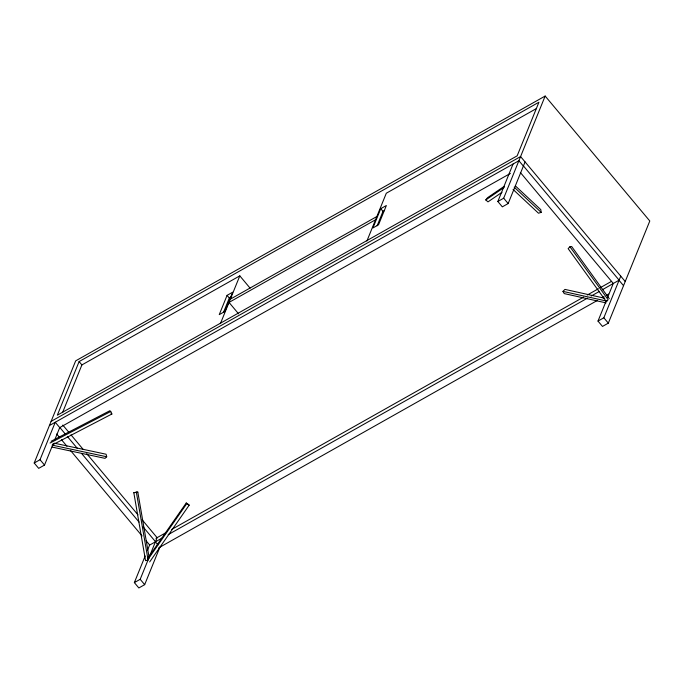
<?xml version="1.0" encoding="UTF-8"?>
<svg xmlns="http://www.w3.org/2000/svg" width="684" height="684" viewBox="0 0 684 684"><rect width="100%" height="100%" fill="white"/><g stroke="black" fill="none" stroke-linecap="round" stroke-linejoin="round"><path stroke-width="1.03" d="M53.326 443.377L44.52 465.069L38.689 468.36L34.2 463.008L75.676 360.853L545.157 96.051L649.8 220.992L608.324 323.147L602.484 326.43L598.004 321.078L606.409 300.37M79.105 361.579L57.328 415.205L517.164 155.841L538.932 102.215L79.105 361.579L81.9 364.923L62.509 412.691M34.2 463.008L40.031 459.716L55.25 422.25L59.73 427.603L54.523 440.419M227.071 295.36L219.248 314.64L224.856 311.476L232.68 292.196L227.071 295.36L229.311 298.036L223.437 312.494M220.385 323.677L239.81 275.857L250.062 288.109M159.894 547.191L144.675 584.658L138.843 587.949L134.355 582.597L145.17 555.972M147.573 550.056L149.574 545.122L162.587 537.786M134.355 582.597L140.186 579.305L155.405 541.839L157.97 544.891M366.889 241.05L386.306 193.23L536.145 108.705M380.749 208.68L372.925 227.96L378.534 224.797L386.357 205.516L380.749 208.68L382.989 211.347L377.123 225.806M525.073 161.92L508.161 203.558L502.33 206.85L497.849 201.489L513.06 164.023M497.849 201.489L503.68 198.206L545.157 96.051M607.614 297.412L613.215 283.612M598.004 321.078L603.835 317.786L620.747 276.148M147.915 558.067L186.219 503.005L188.553 504.621L189.186 505.143L149.659 561.949M147.325 560.341L186.852 503.535L186.219 503.005M502.005 192.307L488 201.865L485.785 199.95L487.538 197.702L504.168 186.364M609.264 298.669L571.67 246.514L569.943 246.736L568.148 248.625L606.349 301.627M606.947 301.003L608.144 299.737L569.943 246.736M606.101 302.892L564.223 293.598L562.975 291.384L564.941 289.392L604.767 298.233M54.233 443.172L106.088 454.227L106.704 456.767L105.028 458.357L52.129 447.079M485.785 199.95L504.168 187.407M81.9 364.923L239.81 275.857M229.311 298.036L231.714 296.676M382.989 211.347L384.596 210.45M230.346 299.156L376.841 216.529M375.525 219.778L229.02 302.413L238.596 313.845M51.103 421.37L520.584 156.568L625.227 281.509M49.419 425.534L518.891 160.731L523.38 166.084M59.474 427.748L510.367 173.428M155.909 538.334L166.144 532.571M171.718 529.425L583.555 297.13M587.274 295.026L598.432 288.733M600.287 287.69L611.445 281.398M168.17 534.64L587.445 298.147M591.164 296.052L599.526 291.333M602.313 289.76L619.114 280.158L523.44 165.93M158.705 547.858L597.508 300.353M602.151 297.737L604.015 296.685M606.802 295.112L608.657 294.06M51.112 441.266L109.902 410.708L110.74 411.486L111.877 414.017L52.138 445.062M50.06 443.027L110.74 411.486M515.385 185.903L540.813 209.663L541.155 212.365L538.496 213.22L513.068 189.451M136.355 492.172L148.095 560.111L145.555 560.666L133.816 492.728L136.355 492.172L137.817 492.104L149.197 557.947M137.817 492.104L133.816 492.728M52.771 445.267L106.704 456.767M562.975 291.384L606.888 301.122M186.852 503.535L189.186 505.143M111.03 413.23L111.877 414.017M514.188 187.151L541.155 212.365M619.054 280.32L623.534 285.673M520.344 172.479L613.283 283.45M503.68 198.206L508.161 203.558M603.835 317.786L608.324 323.147M62.791 425.063L68.939 432.408M70.991 434.862L83.294 449.542M86.706 453.629L137.963 514.821M142.067 519.72L157.098 537.667L155.473 541.677L143.17 526.988M59.799 427.44L65.262 433.972M67.314 436.418L77.566 448.653M81.67 453.552L139.066 522.089M56.695 433.998L59.431 437.256M61.483 439.709L66.947 446.233M70.367 450.311L142.118 535.991M146.222 540.882L149.634 544.968M40.031 459.716L44.52 465.069M140.186 579.305L144.675 584.658"/></g></svg>
